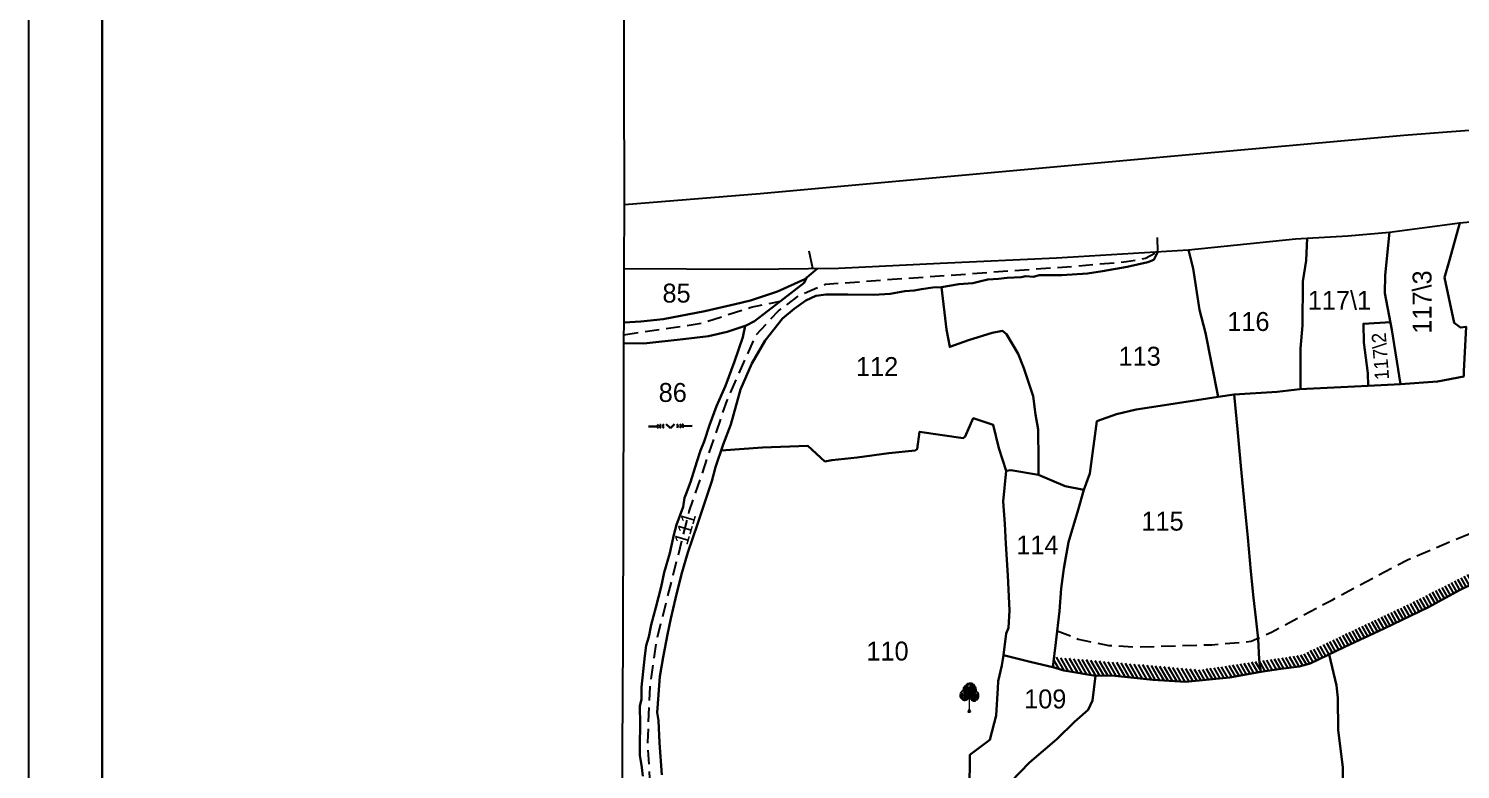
# Model space of a CAD drawing. Header units: millimetres. Extents: x -8 to 13596, y -8 to 3042.
# Drawn here: x -7.8 to 143.6, y 579.2 to 657.5 of the extents above; entities that cross this region are included whole.
import ezdxf

# ---------------------------------------------------------------- set-up
doc = ezdxf.new("R2010")
doc.units = ezdxf.units.MM
doc.header["$MEASUREMENT"] = 0
doc.linetypes.add('ACAD_ISO02W100', pattern=[15, 12, -3])
doc.linetypes.add('DASHED', pattern=[0.75, 0.5, -0.25])
for name, color, linetype in [('Image', 7, 'Continuous'), ('Legend', 250, 'Continuous'), ('Line_Coordinate', 250, 'Continuous'), ('Line_Road', 250, 'ACAD_ISO02W100'), ('Line_Traverse', 160, 'Continuous'), ('Poly_Village_Bndry', 250, 'Continuous'), ('Sym_Hatch', 1, 'Continuous'), ('Sym_Stone_Munara', 250, 'Continuous'), ('Sym_Tree', 92, 'Continuous'), ('Text_Survey_Gat_No', 7, 'Continuous')]:
    doc.layers.add(name, color=color, linetype=linetype)
doc.layers.add('Poly_Survey_Bndry', color=250, linetype='Continuous', lineweight=30)
doc.layers.add('Sym_Other', color=56, linetype='Continuous', lineweight=30)
doc.styles.add('Text Map', font='')
doc.styles.get('Text Map').set_extended_font_data('Sakal Marathi')
picture_1 = doc.add_image_def('image1.jpg', size_in_pixel=(8950, 12638))

# ---------------------------------------------------------------- blocks, each defined once
blk = doc.blocks.new('Tree')
at = {"layer": 'Sym_Tree'}
for p, q in [((0.1, 3), (0, 2.99)), ((-0.16, 0), (0.13, 0))]:
    blk.add_line(p, q, dxfattribs=at)
at = {"layer": 'Sym_Tree', "color": 82, "const_width": 0.8}
for points in [[(0.05, 1.63), (0.1, 2.79)], [(-0.43, 1.74), (-0.28, 1.52)], [(-0.2, 1.68), (-0.05, 1.47)], [(-0.14, 1.47), (-0.1, 2.62)], [(-0.1, 1.46), (-0.06, 2.62)], [(0.2, 1.44), (0.24, 2.6)], [(0.6, 1.63), (0.38, 1.49)], [(0.44, 1.73), (0.59, 1.51)]]:
    blk.add_lwpolyline(points, dxfattribs=at)
at = {"layer": 'Sym_Tree', "color": 34}
blk.add_lwpolyline([(0, 0, 0.48, 0.16, 0), (0, 0.29, 0.16, 0.16, 0), (0, 1.48, 0.16, 0.16, 0)], format="xyseb", dxfattribs=at)
at = {"layer": 'Sym_Tree', "color": 82}
blk.add_open_spline([(-0.1, 1.43), (-0.17, 1.36), (-0.27, 1.24), (-0.46, 1.2), (-0.64, 1.21), (-0.79, 1.36), (-0.99, 1.53), (-0.9, 1.8), (-0.9, 2.07), (-0.59, 2.22), (-0.58, 2.58), (-0.35, 2.82), (-0.17, 2.98), (-0.04, 2.99), (0, 2.99)], degree=3, knots=[0, 0, 0, 0, 0.357151, 0.545743, 0.741494, 0.970117, 1.319935, 1.641608, 1.935314, 2.250626, 2.755061, 3.137005, 3.457298, 3.618487, 3.618487, 3.618487, 3.618487], dxfattribs=at)
blk.add_spline([(0.1, 1.43), (0.3, 1.22), (0.44, 1.16), (0.59, 1.16), (0.75, 1.25), (0.95, 1.45), (0.96, 1.7), (0.93, 1.94), (0.77, 2.13), (0.68, 2.52), (0.52, 2.78), (0.33, 2.96), (0.1, 3)], degree=3, dxfattribs=at)
for points in [[(-0.83, 1.97), (-0.9, 1.88), (-0.95, 1.62), (-0.58, 1.59)], [(-0.92, 1.7), (-0.95, 1.62), (-0.9, 1.88), (-0.93, 1.7)], [(-0.92, 1.7), (-0.92, 1.7), (-0.92, 1.7), (-0.95, 1.62)], [(-0.95, 1.62), (-0.58, 1.59), (-0.59, 1.22), (-0.67, 1.26)], [(-0.89, 1.45), (-0.93, 1.53), (-0.95, 1.62), (-0.66, 1.29)], [(-0.95, 1.62), (-0.66, 1.29), (-0.67, 1.27), (-0.76, 1.35)], [(-0.73, 1.36), (-0.76, 1.35), (-0.95, 1.62), (-0.73, 1.36)], [(-0.95, 1.62), (-0.73, 1.36), (-0.73, 1.36), (-0.93, 1.53)], [(-0.87, 1.44), (-0.93, 1.53), (-0.93, 1.53), (-0.95, 1.62)], [(-0.93, 1.53), (-0.95, 1.62), (-0.93, 1.54), (-0.91, 1.51)], [(-0.93, 1.54), (-0.91, 1.51), (-0.9, 1.88), (-0.87, 1.85)], [(-0.9, 1.88), (-0.93, 1.7), (-0.87, 1.85), (-0.87, 1.86)], [(-0.59, 1.22), (-0.67, 1.26), (-0.89, 1.45), (-0.93, 1.53)], [(-0.73, 1.36), (-0.93, 1.53), (-0.87, 1.44), (-0.93, 1.53)], [(-0.9, 1.88), (-0.87, 1.85), (-0.92, 1.7)], [(-0.85, 2.05), (-0.88, 1.99), (-0.89, 1.93), (-0.9, 1.88)], [(-0.77, 2.05), (-0.76, 1.78), (-0.9, 1.89), (-0.76, 1.78)], [(-0.89, 1.93), (-0.9, 1.88), (-0.82, 1.85), (-0.74, 2.01)], [(-0.9, 1.89), (-0.76, 1.78), (-0.69, 1.97), (-0.74, 2.01)], [(-0.85, 1.96), (-0.85, 1.96), (-0.83, 1.97), (-0.9, 1.88)], [(-0.85, 1.96), (-0.89, 1.94), (-0.86, 1.95), (-0.87, 2)], [(-0.86, 1.95), (-0.87, 2), (-0.88, 1.94), (-0.89, 1.94)], [(-0.88, 1.94), (-0.89, 1.94), (-0.89, 1.93), (-0.85, 1.97)], [(-0.89, 1.93), (-0.85, 1.97), (-0.85, 1.97)], [(-0.88, 1.91), (-0.88, 1.91), (-0.85, 1.96), (-0.89, 1.94)], [(-0.74, 2.08), (-0.77, 2.08), (-0.85, 2.05), (-0.88, 1.99)], [(-0.78, 2.04), (-0.82, 2.04), (-0.87, 2), (-0.88, 1.91)], [(-0.87, 2), (-0.88, 1.91), (-0.84, 1.97), (-0.83, 2.02)], [(-0.84, 1.94), (-0.84, 1.97), (-0.88, 1.91)], [(-0.83, 2.02), (-0.82, 2.04), (-0.87, 2), (-0.85, 2.05)], [(-0.87, 2), (-0.85, 2.05), (-0.84, 1.94), (-0.84, 1.97)], [(-0.86, 1.89), (-0.69, 1.93), (-0.85, 1.91), (-0.87, 1.85)], [(-0.85, 1.91), (-0.87, 1.85), (-0.85, 1.77), (-0.82, 1.83)], [(-0.85, 1.84), (-0.84, 1.87), (-0.87, 1.44), (-0.81, 1.4)], [(-0.87, 1.85), (-0.87, 1.86), (-0.58, 1.59), (-0.65, 1.65)], [(-0.82, 1.83), (-0.81, 1.8), (-0.86, 1.89), (-0.69, 1.93)], [(-0.8, 2.04), (-0.55, 2.12), (-0.85, 2.05), (-0.82, 2.08)], [(-0.85, 2.05), (-0.82, 2.08), (-0.8, 2.1), (-0.77, 2.12)], [(-0.85, 1.97), (-0.85, 1.97), (-0.85, 1.96)], [(-0.85, 1.77), (-0.82, 1.83), (-0.85, 1.84), (-0.84, 1.87)], [(-0.78, 2.02), (-0.84, 1.97), (-0.75, 2.03), (-0.77, 2.05)], [(-0.84, 1.97), (-0.83, 2.02), (-0.78, 2.04)], [(-0.82, 1.85), (-0.74, 2.01), (-0.78, 2.02), (-0.84, 1.97)], [(-0.78, 2.04), (-0.78, 2.04), (-0.83, 2.02), (-0.82, 2.04)], [(-0.77, 2.12), (-0.8, 2.1), (-0.82, 2.08), (-0.78, 2.09)], [(-0.82, 2.08), (-0.78, 2.09), (-0.77, 2.08), (-0.74, 2.08)], [(-0.76, 2.04), (-0.73, 2.06), (-0.78, 2.04), (-0.82, 2.04)], [(-0.76, 1.78), (-0.76, 1.78), (-0.79, 1.69), (-0.82, 1.85)], [(-0.79, 1.69), (-0.82, 1.85), (-0.65, 1.65), (-0.77, 1.77)], [(-0.75, 1.77), (-0.81, 1.8), (-0.82, 1.83), (-0.81, 1.8)], [(-0.77, 1.77), (-0.73, 1.75), (-0.75, 1.77), (-0.81, 1.8)], [(-0.8, 2.1), (-0.77, 2.12), (-0.74, 2.14), (-0.73, 2.09)], [(-0.74, 2.14), (-0.73, 2.09), (-0.77, 2.08), (-0.8, 2.1)], [(-0.75, 2.03), (-0.77, 2.05), (-0.8, 2.04), (-0.55, 2.12)], [(-0.77, 2.08), (-0.8, 2.1), (-0.77, 2.12), (-0.77, 2.1)], [(-0.8, 2.1), (-0.77, 2.1), (-0.77, 2.12), (-0.8, 2.1)], [(-0.77, 2.1), (-0.77, 2.1), (-0.8, 2.1), (-0.77, 2.1)], [(-0.76, 2.11), (-0.78, 2.09), (-0.69, 2.19)], [(-0.73, 2.09), (-0.77, 2.1), (-0.76, 2.11), (-0.78, 2.09)], [(-0.77, 2.12), (-0.77, 2.1), (-0.77, 2.12), (-0.76, 2.11)], [(-0.77, 2.12), (-0.76, 2.11), (-0.77, 2.1)], [(-0.77, 2.08), (-0.74, 2.08), (-0.73, 2.09), (-0.77, 2.1)], [(-0.74, 2.08), (-0.74, 2.08), (-0.74, 2.08), (-0.77, 2.08)], [(-0.69, 1.97), (-0.73, 2.06), (-0.77, 2.05), (-0.76, 1.78)], [(-0.73, 2.06), (-0.73, 2.01), (-0.77, 2.05), (-0.73, 2.06)], [(-0.77, 2.05), (-0.73, 2.06), (-0.73, 2.02), (-0.77, 2.03)], [(-0.73, 2.02), (-0.77, 2.03), (-0.73, 2.02), (-0.73, 2.06)], [(-0.62, 1.85), (-0.72, 1.75), (-0.77, 1.77), (-0.73, 1.75)], [(-0.65, 1.65), (-0.77, 1.77), (-0.76, 1.78), (-0.65, 1.71)], [(-0.47, 2.16), (-0.52, 1.63), (-0.76, 1.78), (-0.63, 2.04)], [(-0.52, 1.63), (-0.76, 1.78), (-0.74, 2.08), (-0.63, 2.11)], [(-0.73, 2.02), (-0.73, 2.06), (-0.76, 2.04), (-0.73, 2.06)], [(-0.76, 1.78), (-0.63, 2.04), (-0.65, 1.68), (-0.65, 1.53)], [(-0.7, 1.93), (-0.76, 1.78), (-0.74, 2.01), (-0.69, 1.97)], [(-0.69, 1.97), (-0.66, 1.92), (-0.76, 1.78), (-0.69, 1.93)], [(-0.7, 1.93), (-0.74, 1.95), (-0.7, 1.93), (-0.76, 1.96)], [(-0.7, 1.93), (-0.76, 1.96), (-0.7, 1.93), (-0.76, 1.78)], [(-0.76, 1.78), (-0.69, 1.93), (-0.7, 1.93), (-0.74, 1.95)], [(-0.76, 1.78), (-0.76, 1.78), (-0.62, 1.85), (-0.72, 1.75)], [(-0.58, 1.59), (-0.65, 1.65), (-0.53, 1.84), (-0.76, 1.78)], [(-0.53, 1.84), (-0.76, 1.78), (-0.76, 1.78)], [(-0.76, 1.78), (-0.65, 1.71), (-0.76, 1.78), (-0.69, 1.79)], [(-0.76, 1.78), (-0.69, 1.79), (-0.76, 1.78)], [(-0.52, 1.63), (-0.65, 1.68), (-0.52, 1.63), (-0.76, 1.78)], [(-0.63, 2.17), (-0.63, 2.23), (-0.74, 2.08)], [(-0.74, 2.14), (-0.74, 2.13), (-0.69, 2.19), (-0.63, 2.23)], [(-0.69, 2.19), (-0.63, 2.23), (-0.74, 2.08), (-0.74, 2.13)], [(-0.74, 2.08), (-0.74, 2.13), (-0.71, 2.1), (-0.63, 2.23)], [(-0.69, 2.19), (-0.69, 2.19), (-0.74, 2.14), (-0.74, 2.13)], [(-0.74, 2.08), (-0.63, 2.11), (-0.55, 2.17), (-0.63, 2.11)], [(-0.74, 2.08), (-0.74, 2.08), (-0.74, 2.08)], [(-0.74, 2.08), (-0.74, 2.08), (-0.74, 2.08)], [(-0.74, 2.01), (-0.71, 2.03), (-0.73, 2.06), (-0.73, 2.01)], [(-0.74, 2.01), (-0.69, 1.97), (-0.74, 2.01), (-0.71, 2.03)], [(-0.69, 1.97), (-0.74, 2.01), (-0.69, 1.97), (-0.74, 1.95)], [(-0.69, 1.97), (-0.74, 1.95), (-0.69, 1.97), (-0.66, 1.92)], [(-0.64, 2.09), (-0.63, 2.04), (-0.69, 1.97), (-0.73, 2.06)], [(-0.71, 2.1), (-0.63, 2.23), (-0.63, 2.17), (-0.58, 2.16)], [(-0.63, 2.14), (-0.63, 2.17), (-0.71, 2.1), (-0.63, 2.14)], [(-0.71, 2.1), (-0.63, 2.14), (-0.63, 2.17), (-0.7, 2.11)], [(-0.63, 2.17), (-0.7, 2.11), (-0.63, 2.14), (-0.63, 2.17)], [(-0.69, 2.19), (-0.63, 2.23), (-0.58, 2.36), (-0.6, 2.36)], [(-0.63, 2.27), (-0.63, 2.27), (-0.69, 2.19), (-0.63, 2.23)], [(-0.63, 2.04), (-0.64, 2.09), (-0.68, 1.95), (-0.69, 1.97)], [(-0.68, 1.95), (-0.69, 1.97), (-0.62, 1.97), (-0.64, 1.94)], [(-0.66, 1.92), (-0.64, 1.94), (-0.63, 2.04), (-0.64, 2.09)], [(-0.64, 1.88), (-0.6, 1.86), (-0.66, 1.92), (-0.64, 1.94)], [(-0.24, 1.29), (-0.1, 1.43), (-0.52, 1.63), (-0.66, 1.31)], [(-0.52, 1.63), (-0.66, 1.31), (-0.31, 1.38), (-0.51, 1.22)], [(-0.65, 1.68), (-0.65, 1.53), (-0.65, 1.53), (-0.53, 1.53)], [(-0.65, 1.53), (-0.53, 1.53), (-0.52, 1.63), (-0.65, 1.68)], [(-0.62, 1.97), (-0.63, 2.04), (-0.63, 2.04), (-0.64, 2.09)], [(-0.63, 2.04), (-0.64, 2.09), (-0.64, 2.09), (-0.59, 2.09)], [(-0.64, 2.09), (-0.59, 2.09), (-0.64, 2.09), (-0.63, 2.04)], [(-0.62, 1.97), (-0.64, 1.94), (-0.52, 1.63), (-0.59, 1.62)], [(-0.62, 1.85), (-0.64, 1.88), (-0.64, 1.94), (-0.6, 1.86)], [(-0.64, 1.94), (-0.6, 1.86), (-0.64, 1.94), (-0.6, 1.86)], [(-0.64, 1.94), (-0.6, 1.86), (-0.58, 1.94), (-0.64, 1.94)], [(-0.58, 1.94), (-0.64, 1.94), (-0.64, 1.88), (-0.6, 1.86)], [(-0.52, 1.63), (-0.59, 1.62), (-0.62, 1.85), (-0.64, 1.88)], [(-0.49, 2.45), (-0.58, 2.36), (-0.55, 2.17), (-0.63, 2.17)], [(-0.63, 2.17), (-0.63, 2.17), (-0.63, 2.17), (-0.63, 2.23)], [(-0.63, 2.14), (-0.63, 2.17), (-0.62, 2.21), (-0.63, 2.23)], [(-0.55, 2.17), (-0.63, 2.17), (-0.43, 2.16), (-0.22, 2.16)], [(-0.55, 2.17), (-0.63, 2.11), (-0.63, 2.04), (-0.63, 2.11)], [(-0.63, 2.04), (-0.63, 2.11), (-0.63, 2.17)], [(-0.63, 2.17), (-0.63, 2.17), (-0.63, 2.17)], [(-0.63, 2.17), (-0.58, 2.16), (-0.63, 2.14), (-0.63, 2.17)], [(-0.47, 2.16), (-0.55, 2.17), (-0.62, 1.97), (-0.63, 2.04)], [(-0.62, 2.27), (-0.62, 2.21), (-0.54, 2.47), (-0.54, 2.5)], [(-0.58, 2.36), (-0.6, 2.36), (-0.61, 2.32), (-0.62, 2.3)], [(-0.62, 2.24), (-0.62, 2.21), (-0.58, 2.36), (-0.56, 2.28)], [(-0.61, 2.32), (-0.58, 2.36), (-0.62, 2.27), (-0.62, 2.21)], [(-0.61, 2.32), (-0.62, 2.3), (-0.62, 2.24), (-0.62, 2.21)], [(-0.58, 2.36), (-0.56, 2.28), (-0.61, 2.32), (-0.58, 2.36)], [(-0.57, 2.44), (-0.6, 2.36), (-0.49, 2.59), (-0.5, 2.59)], [(-0.55, 2.54), (-0.57, 2.47), (-0.57, 2.44), (-0.6, 2.36)], [(-0.55, 2.48), (-0.55, 2.5), (-0.6, 2.36), (-0.59, 2.36)], [(-0.57, 2.4), (-0.6, 2.36), (-0.57, 2.47), (-0.54, 2.47)], [(-0.58, 2.39), (-0.57, 2.43), (-0.57, 2.4), (-0.6, 2.36)], [(-0.6, 2.36), (-0.59, 2.36), (-0.57, 2.39), (-0.57, 2.4)], [(-0.45, 2.73), (-0.52, 2.6), (-0.55, 2.48), (-0.58, 2.36)], [(-0.39, 2.55), (-0.5, 2.59), (-0.49, 2.45), (-0.58, 2.36)], [(-0.55, 2.48), (-0.58, 2.36), (-0.42, 2.42), (-0.39, 2.55)], [(-0.56, 2.46), (-0.55, 2.54), (-0.58, 2.39), (-0.57, 2.43)], [(-0.57, 2.47), (-0.54, 2.47), (-0.55, 2.54), (-0.57, 2.47)], [(-0.57, 2.39), (-0.57, 2.4), (-0.57, 2.43), (-0.55, 2.5)], [(-0.55, 2.54), (-0.52, 2.6), (-0.56, 2.46), (-0.55, 2.54)], [(-0.39, 2.55), (-0.46, 2.69), (-0.52, 2.6), (-0.55, 2.5)], [(-0.52, 2.6), (-0.55, 2.5), (-0.49, 2.45), (-0.39, 2.55)], [(-0.55, 2.5), (-0.53, 2.57), (-0.52, 2.6), (-0.53, 2.57)], [(-0.52, 2.6), (-0.53, 2.57), (-0.55, 2.54), (-0.52, 2.6)], [(-0.55, 2.54), (-0.55, 2.54), (-0.55, 2.5), (-0.53, 2.57)], [(-0.54, 2.47), (-0.54, 2.5), (-0.55, 2.48), (-0.55, 2.5)], [(-0.55, 2.17), (-0.32, 2.2), (-0.49, 2.45), (-0.38, 2.29)], [(-0.49, 2.45), (-0.38, 2.29), (-0.32, 2.2), (-0.55, 2.17)], [(-0.29, 2.35), (-0.32, 2.2), (-0.55, 2.17), (-0.32, 2.2)], [(-0.32, 2.2), (-0.55, 2.17), (-0.43, 2.16)], [(-0.47, 2.16), (-0.35, 2.09), (-0.47, 2.16), (-0.55, 2.17)], [(0, 2.99), (-0.31, 2.84), (-0.45, 2.73), (-0.52, 2.6)], [(-0.49, 2.59), (-0.5, 2.59), (-0.38, 2.77), (-0.31, 2.84)], [(-0.49, 2.45), (-0.39, 2.55), (-0.39, 2.55), (-0.5, 2.59)], [(-0.26, 2.44), (-0.1, 2.44), (-0.29, 2.35), (-0.49, 2.45)], [(-0.29, 2.35), (-0.49, 2.45), (-0.29, 2.35), (-0.32, 2.2)], [(-0.35, 2.09), (-0.33, 2.16), (-0.47, 2.16), (-0.35, 2.09)], [(-0.42, 2.42), (-0.39, 2.55), (-0.39, 2.55), (-0.46, 2.69)], [(-0.38, 2.77), (-0.31, 2.84), (-0.45, 2.73), (-0.38, 2.77)], [(-0.39, 2.55), (-0.45, 2.66), (-0.41, 2.72), (-0.26, 2.81)], [(-0.45, 2.73), (-0.38, 2.77), (-0.4, 2.72), (-0.42, 2.74)], [(-0.4, 2.72), (-0.42, 2.74), (-0.45, 2.68), (-0.45, 2.66)], [(-0.45, 2.68), (-0.45, 2.66), (-0.43, 2.7), (-0.4, 2.72)], [(-0.41, 2.69), (-0.44, 2.68), (-0.45, 2.66), (-0.41, 2.69)], [(-0.45, 2.66), (-0.41, 2.69), (-0.07, 2.53), (0.05, 2.48)], [(-0.41, 2.69), (-0.41, 2.71), (-0.41, 2.69), (-0.44, 2.68)], [(-0.43, 2.7), (-0.4, 2.72), (0, 2.99), (-0.09, 2.98)], [(-0.43, 2.16), (-0.22, 2.16), (0.02, 2.32), (0.07, 2.48)], [(-0.43, 2.16), (-0.43, 2.16), (-0.35, 2.09), (-0.33, 2.16)], [(-0.41, 2.65), (-0.25, 2.61), (-0.26, 2.81), (0.06, 2.94)], [(-0.41, 2.72), (-0.26, 2.81), (-0.25, 2.61), (-0.41, 2.69)], [(-0.3, 2.8), (-0.26, 2.81), (-0.41, 2.69), (-0.41, 2.71)], [(-0.25, 2.61), (-0.41, 2.69), (-0.41, 2.65), (-0.25, 2.61)], [(-0.28, 2.82), (-0.37, 2.77), (-0.4, 2.72), (-0.28, 2.82)], [(-0.27, 2.82), (-0.37, 2.77), (-0.39, 2.71), (-0.37, 2.69)], [(-0.39, 2.71), (-0.37, 2.69), (-0.3, 2.8), (-0.26, 2.81)], [(-0.26, 2.81), (0.06, 2.94), (-0.27, 2.82), (-0.37, 2.77)], [(-0.31, 2.84), (-0.18, 2.9), (-0.28, 2.82), (-0.37, 2.77)], [(0.27, 1.83), (-0.21, 1.81), (-0.27, 2.16), (-0.32, 1.63)], [(-0.18, 2.9), (-0.17, 2.95), (-0.25, 2.9), (-0.31, 2.84)], [(-0.25, 2.9), (-0.31, 2.84), (-0.18, 2.9), (-0.24, 2.9)], [(-0.18, 2.9), (-0.24, 2.9), (-0.31, 2.84), (-0.18, 2.9)], [(-0.26, 2.44), (-0.29, 2.35), (-0.29, 2.35), (-0.26, 2.44)], [(0.2, 2.99), (-0.06, 2.82), (-0.26, 2.82), (0, 2.99)], [(-0.26, 2.82), (0, 2.99), (0.09, 2.99), (0.04, 2.93)], [(-0.07, 2.53), (0.05, 2.48), (-0.26, 2.44), (-0.1, 2.44)], [(0, 2.99), (-0.09, 2.98), (-0.17, 2.95), (-0.25, 2.9)], [(-0.17, 2.95), (-0.25, 2.9), (-0.12, 2.96), (-0.09, 2.98)], [(-0.1, 2.97), (-0.12, 2.96), (-0.25, 2.9), (-0.18, 2.9)], [(-0.1, 2.97), (-0.18, 2.9), (-0.18, 2.93), (-0.25, 2.9)], [(-0.18, 2.93), (-0.25, 2.9), (-0.18, 2.9), (-0.17, 2.95)], [(0.28, 2.6), (-0.05, 2.61), (-0.19, 2.55), (-0.24, 2.66)], [(-0.09, 2.35), (-0.06, 2.44), (0.27, 1.83), (-0.21, 1.81)], [(-0.2, 2.72), (-0.08, 2.82), (0.2, 2.99), (0.28, 2.6)], [(-0.06, 2.79), (-0.06, 2.82), (-0.2, 2.72), (-0.08, 2.82)], [(-0.12, 2.96), (-0.09, 2.98), (-0.18, 2.95), (-0.09, 2.98)], [(-0.18, 2.95), (-0.09, 2.98), (-0.1, 2.97), (-0.12, 2.96)], [(-0.13, 2.95), (-0.13, 2.95), (-0.1, 2.97), (-0.18, 2.9)], [(-0.13, 2.96), (-0.13, 2.96), (-0.18, 2.95), (-0.18, 2.9)], [(-0.18, 2.95), (-0.18, 2.9), (-0.13, 2.96), (-0.14, 2.95)], [(-0.13, 2.96), (-0.14, 2.95), (-0.13, 2.95)], [(0.28, 2.6), (-0.05, 2.61), (-0.06, 2.44), (-0.09, 2.35)], [(0, 2.99), (0.1, 3), (0.2, 2.99), (-0.06, 2.82)], [(0.2, 2.99), (0.28, 2.6), (-0.05, 2.61), (-0.06, 2.81)], [(0.37, 2.93), (0.29, 2.97), (-0.06, 2.81), (-0.06, 2.8)], [(-0.06, 2.81), (-0.06, 2.8), (-0.06, 2.82)], [(-0.06, 2.82), (-0.06, 2.82), (-0.06, 2.79), (-0.06, 2.82)], [(-0.05, 2.61), (-0.06, 2.81), (0.28, 2.6), (-0.05, 2.61)], [(0.22, 2.32), (0.27, 2.48), (0.28, 2.6), (-0.05, 2.61)], [(0.09, 2.99), (0.04, 2.93), (-0.03, 2.91), (0.02, 2.96)], [(-0.03, 2.91), (-0.02, 2.94), (0.02, 2.96), (0, 2.99)], [(-0.03, 2.91), (0.02, 2.96), (0.04, 2.93), (-0.03, 2.91)], [(0.04, 2.93), (-0.03, 2.91), (-0.02, 2.94), (0.02, 2.96)], [(0.41, 2.32), (0.39, 2.41), (-0.01, 1.85), (0.46, 1.77)], [(-0.01, 1.85), (0.46, 1.77), (0.56, 2.11), (0.55, 1.58)], [(0.02, 2.96), (0, 2.99), (0.09, 2.99), (0.02, 2.96)], [(0.09, 2.99), (0.02, 2.96), (0.1, 3), (0.2, 2.99)], [(0.1, 2.32), (0.07, 2.49), (0.08, 2.61), (0.41, 2.58)], [(0.52, 2.11), (0.31, 2.14), (0.1, 2.32), (0.07, 2.49)], [(0.57, 2.67), (0.46, 2.79), (0.2, 2.99), (0.08, 2.61)], [(0.2, 2.99), (0.08, 2.61), (0.41, 2.58), (0.45, 2.78)], [(0.41, 2.58), (0.45, 2.78), (0.08, 2.61), (0.41, 2.58)], [(0.08, 2.61), (0.41, 2.58), (0.39, 2.41), (0.41, 2.32)], [(0.08, 2.61), (0.41, 2.58), (0.54, 2.5), (0.6, 2.6)], [(0.12, 2.95), (0.09, 2.97), (0.17, 2.93), (0.09, 2.97)], [(0.17, 2.93), (0.09, 2.97), (0.1, 2.96), (0.12, 2.95)], [(0.6, 2.6), (0.57, 2.64), (0.21, 2.53), (0.09, 2.49)], [(0.21, 2.53), (0.09, 2.49), (0.39, 2.41), (0.23, 2.43)], [(0.1, 3), (0.2, 2.99), (0.32, 2.95), (0.29, 2.97)], [(0.22, 1.27), (0.1, 1.43), (0.55, 1.58), (0.64, 1.24)], [(0.12, 2.95), (0.14, 2.94), (0.13, 2.94)], [(0.56, 2.6), (0.41, 2.58), (0.45, 2.78), (0.14, 2.95)], [(0.45, 2.78), (0.14, 2.95), (0.45, 2.78), (0.54, 2.73)], [(0.2, 2.99), (0.5, 2.8), (0.62, 2.67), (0.67, 2.54)], [(0.6, 2.65), (0.57, 2.67), (0.2, 2.99), (0.29, 2.97)], [(0.2, 2.99), (0.29, 2.97), (0.37, 2.93), (0.44, 2.87)], [(0.32, 2.11), (0.32, 2.11), (0.23, 2.05), (0.22, 2.12)], [(0.39, 2.41), (0.23, 2.43), (0.41, 2.32), (0.62, 2.39)], [(0.37, 2.93), (0.44, 2.87), (0.32, 2.95), (0.29, 2.97)], [(0.3, 2.96), (0.32, 2.95), (0.44, 2.87), (0.38, 2.88)], [(0.33, 2.94), (0.33, 2.94), (0.3, 2.96), (0.38, 2.88)], [(0.3, 2.96), (0.38, 2.88), (0.37, 2.91), (0.44, 2.87)], [(0.65, 2.11), (0.72, 2.09), (0.52, 2.11), (0.31, 2.14)], [(0.55, 1.58), (0.64, 1.24), (0.31, 1.35), (0.48, 1.17)], [(0.44, 2.87), (0.38, 2.88), (0.33, 2.94), (0.33, 2.95)], [(0.33, 2.94), (0.33, 2.95), (0.37, 2.93), (0.38, 2.88)], [(0.37, 2.93), (0.38, 2.88), (0.33, 2.95), (0.34, 2.94)], [(0.37, 2.91), (0.44, 2.87), (0.38, 2.88), (0.37, 2.93)], [(0.38, 2.88), (0.37, 2.93), (0.44, 2.87), (0.5, 2.8)], [(0.44, 2.87), (0.5, 2.8), (0.38, 2.88), (0.43, 2.87)], [(0.38, 2.88), (0.43, 2.87), (0.5, 2.8), (0.38, 2.88)], [(0.5, 2.8), (0.38, 2.88), (0.46, 2.79), (0.54, 2.73)], [(0.39, 2.41), (0.41, 2.32), (0.41, 2.32), (0.39, 2.41)], [(0.58, 2.67), (0.45, 2.78), (0.41, 2.58), (0.57, 2.64)], [(0.41, 2.58), (0.57, 2.64), (0.56, 2.6), (0.41, 2.58)], [(0.41, 2.32), (0.62, 2.39), (0.41, 2.32), (0.42, 2.16)], [(0.41, 2.32), (0.42, 2.16), (0.65, 2.11), (0.42, 2.16)], [(0.65, 2.11), (0.42, 2.16), (0.62, 2.39), (0.49, 2.25)], [(0.62, 2.39), (0.49, 2.25), (0.42, 2.16), (0.65, 2.11)], [(0.42, 2.16), (0.65, 2.11), (0.52, 2.11)], [(0.43, 2.05), (0.42, 2.12), (0.56, 2.11), (0.43, 2.05)], [(0.56, 2.11), (0.43, 2.05), (0.56, 2.11), (0.65, 2.11)], [(0.54, 2.5), (0.6, 2.6), (0.58, 2.67), (0.45, 2.78)], [(0.45, 2.78), (0.54, 2.73), (0.55, 2.66), (0.53, 2.65)], [(0.55, 2.66), (0.53, 2.65), (0.47, 2.76), (0.45, 2.78)], [(0.47, 2.76), (0.45, 2.78), (0.57, 2.64), (0.58, 2.66)], [(0.46, 2.79), (0.54, 2.73), (0.57, 2.67), (0.46, 2.79)], [(0.47, 2.54), (0.48, 2.5), (0.49, 2.47), (0.47, 2.54)], [(0.64, 2.53), (0.65, 2.53), (0.55, 2.72), (0.5, 2.8)], [(0.55, 2.72), (0.5, 2.8), (0.62, 2.67), (0.55, 2.72)], [(0.55, 2.37), (0.54, 2.5), (0.54, 2.5), (0.62, 2.64)], [(0.54, 2.5), (0.62, 2.64), (0.67, 2.54), (0.68, 2.43)], [(0.67, 2.54), (0.68, 2.43), (0.62, 2.39), (0.54, 2.5)], [(0.62, 2.39), (0.54, 2.5), (0.54, 2.5), (0.65, 2.53)], [(0.54, 2.5), (0.65, 2.53), (0.62, 2.39), (0.7, 2.29)], [(0.69, 2.41), (0.7, 2.29), (0.55, 2.37), (0.54, 2.5)], [(0.68, 1.6), (0.67, 1.46), (0.67, 1.46), (0.54, 1.47)], [(0.67, 1.46), (0.54, 1.47), (0.55, 1.58), (0.68, 1.6)], [(0.62, 2.67), (0.55, 2.72), (0.57, 2.67), (0.59, 2.69)], [(0.56, 2.11), (0.55, 1.58), (0.8, 1.7), (0.71, 1.97)], [(0.55, 1.58), (0.8, 1.7), (0.82, 2), (0.72, 2.03)], [(0.68, 1.9), (0.7, 1.87), (0.55, 1.58), (0.62, 1.56)], [(0.55, 1.58), (0.62, 1.56), (0.68, 1.77), (0.7, 1.81)], [(0.55, 1.58), (0.68, 1.6), (0.55, 1.58), (0.8, 1.7)], [(0.56, 2.11), (0.65, 2.11), (0.68, 1.9), (0.71, 1.97)], [(0.57, 2.67), (0.59, 2.69), (0.61, 2.62), (0.6, 2.6)], [(0.61, 2.62), (0.6, 2.6), (0.6, 2.65), (0.57, 2.67)], [(0.57, 2.64), (0.58, 2.66), (0.57, 2.64), (0.6, 2.62)], [(0.57, 2.64), (0.6, 2.62), (0.6, 2.6), (0.57, 2.64)], [(0.97, 1.51), (0.6, 1.52), (0.57, 1.15), (0.65, 1.18)], [(0.6, 1.52), (0.68, 1.58), (0.58, 1.79), (0.8, 1.7)], [(0.58, 1.79), (0.8, 1.7), (0.8, 1.7)], [(0.9, 1.88), (0.96, 1.78), (0.97, 1.51), (0.6, 1.52)], [(0.92, 1.75), (0.92, 1.76), (0.6, 1.52), (0.68, 1.58)], [(0.62, 2.67), (0.67, 2.54), (0.69, 2.41), (0.7, 2.29)], [(0.62, 2.39), (0.7, 2.29), (0.65, 2.11), (0.72, 2.09)], [(0.7, 2.37), (0.72, 2.29), (0.64, 2.53), (0.65, 2.53)], [(0.83, 1.94), (0.85, 1.96), (0.88, 1.94), (0.64, 2.06)], [(0.88, 1.94), (0.64, 2.06), (0.92, 1.95), (0.9, 1.98)], [(0.7, 1.87), (0.66, 1.79), (0.64, 1.88), (0.7, 1.87)], [(0.64, 1.88), (0.7, 1.87), (0.7, 1.81), (0.66, 1.79)], [(0.82, 2), (0.72, 2.03), (0.65, 2.11), (0.72, 2.03)], [(0.65, 2.11), (0.72, 2.03), (0.71, 1.97), (0.72, 2.03)], [(0.68, 1.77), (0.7, 1.81), (0.7, 1.87), (0.66, 1.79)], [(0.7, 1.87), (0.66, 1.79), (0.7, 1.87), (0.66, 1.79)], [(0.7, 1.81), (0.66, 1.79), (0.72, 1.84), (0.7, 1.87)], [(0.68, 2.43), (0.68, 2.5), (0.67, 2.54), (0.68, 2.5)], [(0.69, 2.47), (0.67, 2.54), (0.69, 2.4), (0.69, 2.47)], [(0.73, 2.19), (0.72, 2.14), (0.68, 2.41), (0.67, 2.43)], [(0.68, 2.41), (0.67, 2.43), (0.69, 2.41), (0.68, 2.43)], [(0.73, 2.17), (0.72, 2.14), (0.7, 2.29), (0.67, 2.21)], [(0.7, 2.29), (0.67, 2.21), (0.72, 2.25), (0.7, 2.29)], [(0.8, 2.01), (0.73, 2.15), (0.72, 2.09), (0.67, 2.1)], [(0.72, 2.09), (0.67, 2.1), (0.72, 2.07), (0.72, 2.09)], [(0.8, 1.7), (0.71, 1.97), (0.68, 1.6), (0.67, 1.46)], [(0.69, 2.47), (0.69, 2.47), (0.68, 2.43), (0.68, 2.5)], [(0.7, 2.4), (0.68, 2.41), (0.69, 2.47), (0.7, 2.4)], [(0.69, 2.41), (0.68, 2.43), (0.72, 2.29), (0.7, 2.29)], [(0.7, 2.32), (0.7, 2.33), (0.69, 2.36), (0.68, 2.43)], [(0.7, 2.33), (0.72, 2.29), (0.7, 2.4), (0.68, 2.41)], [(0.68, 1.9), (0.71, 1.97), (0.71, 1.97), (0.72, 2.02)], [(0.71, 1.97), (0.72, 2.02), (0.72, 2.02), (0.68, 2.02)], [(0.72, 2.02), (0.68, 2.02), (0.72, 2.02), (0.71, 1.97)], [(0.74, 1.88), (0.75, 1.89), (0.68, 1.9), (0.7, 1.87)], [(0.8, 1.7), (0.8, 1.7), (0.68, 1.77), (0.76, 1.66)], [(0.68, 1.77), (0.76, 1.66), (0.81, 1.68), (0.77, 1.67)], [(0.82, 1.6), (0.87, 1.75), (0.68, 1.58), (0.81, 1.68)], [(0.8, 1.7), (0.68, 1.64), (0.8, 1.7), (0.73, 1.71)], [(0.68, 1.58), (0.81, 1.68), (0.8, 1.7), (0.68, 1.64)], [(0.69, 2.4), (0.69, 2.47), (0.7, 2.32), (0.69, 2.36)], [(0.69, 2.47), (0.7, 2.4), (0.7, 2.37), (0.72, 2.29)], [(0.7, 2.32), (0.69, 2.36), (0.7, 2.33), (0.72, 2.29)], [(0.72, 2.29), (0.7, 2.29), (0.7, 2.32), (0.7, 2.33)], [(0.79, 2.11), (0.73, 2.15), (0.7, 2.29), (0.72, 2.29)], [(0.7, 2.29), (0.72, 2.29), (0.72, 2.25), (0.73, 2.22)], [(0.72, 2.25), (0.7, 2.29), (0.73, 2.19), (0.72, 2.14)], [(0.72, 1.84), (0.7, 1.87), (0.71, 1.97), (0.72, 2.02)], [(0.71, 1.97), (0.72, 2.03), (0.72, 2.09)], [(0.71, 1.97), (0.72, 2.02), (0.74, 1.88), (0.75, 1.89)], [(0.72, 2.02), (0.71, 1.97), (0.75, 1.89), (0.81, 1.97)], [(0.72, 2.25), (0.73, 2.22), (0.73, 2.17), (0.72, 2.14)], [(0.72, 2.09), (0.72, 2.09), (0.72, 2.09), (0.73, 2.15)], [(0.72, 2.09), (0.73, 2.15), (0.82, 2)], [(0.72, 2.06), (0.72, 2.09), (0.72, 2.14), (0.73, 2.15)], [(0.72, 2.09), (0.72, 2.09), (0.72, 2.09)], [(0.72, 2.07), (0.72, 2.09), (0.8, 2.01), (0.72, 2.06)], [(0.8, 2.01), (0.72, 2.06), (0.72, 2.09), (0.79, 2.03)], [(0.72, 2.09), (0.79, 2.03), (0.72, 2.06), (0.72, 2.09)], [(0.75, 1.89), (0.81, 1.86), (0.75, 1.89), (0.72, 1.84)], [(0.75, 1.89), (0.72, 1.84), (0.8, 1.7), (0.75, 1.85)], [(0.74, 2.2), (0.74, 2.2), (0.79, 2.11), (0.73, 2.15)], [(0.83, 2.06), (0.83, 2.04), (0.79, 2.11), (0.73, 2.15)], [(0.79, 2.11), (0.73, 2.15), (0.82, 2), (0.83, 2.04)], [(0.82, 2), (0.83, 2.04), (0.8, 2.01), (0.73, 2.15)], [(0.8, 1.7), (0.73, 1.71), (0.8, 1.7)], [(0.75, 1.89), (0.81, 1.97), (0.85, 1.96), (0.8, 1.7)], [(0.81, 1.92), (0.75, 1.89), (0.81, 1.92), (0.79, 1.94)], [(0.96, 1.78), (0.8, 1.7), (0.75, 1.89), (0.81, 1.92)], [(0.75, 1.89), (0.81, 1.92), (0.75, 1.89), (0.81, 1.86)], [(0.76, 1.85), (0.8, 1.7), (0.81, 1.92), (0.75, 1.89)], [(0.8, 1.7), (0.75, 1.85), (0.76, 1.85), (0.81, 1.86)], [(0.87, 1.73), (0.86, 1.71), (0.91, 1.79), (0.75, 1.85)], [(0.91, 1.79), (0.75, 1.85), (0.91, 1.81), (0.92, 1.75)], [(0.76, 1.85), (0.81, 1.86), (0.76, 1.85), (0.83, 1.87)], [(0.76, 1.85), (0.83, 1.87), (0.76, 1.85), (0.8, 1.7)], [(0.81, 1.68), (0.77, 1.67), (0.79, 1.69), (0.86, 1.71)], [(0.84, 2.02), (0.86, 1.99), (0.79, 2.11)], [(0.79, 2.11), (0.79, 2.11), (0.83, 2.06), (0.83, 2.04)], [(0.81, 1.92), (0.79, 1.94), (0.81, 1.97), (0.8, 1.93)], [(0.79, 1.69), (0.86, 1.71), (0.87, 1.73), (0.86, 1.71)], [(0.81, 1.97), (0.8, 1.93), (0.85, 1.96), (0.81, 1.98)], [(0.85, 1.96), (0.8, 1.7), (0.96, 1.78), (0.8, 1.7)], [(0.9, 1.74), (0.89, 1.77), (0.87, 1.34), (0.8, 1.31)], [(0.8, 1.7), (0.8, 1.7), (0.82, 1.6), (0.87, 1.75)], [(0.85, 1.96), (0.81, 1.98), (0.81, 1.93), (0.84, 1.94)], [(0.81, 1.93), (0.84, 1.94), (0.81, 1.93), (0.81, 1.97)], [(0.81, 1.93), (0.81, 1.97), (0.84, 1.95), (0.81, 1.97)], [(0.84, 1.95), (0.81, 1.97), (0.85, 1.94), (0.89, 1.95)], [(0.87, 1.75), (0.81, 1.92), (0.85, 1.93), (0.91, 1.87)], [(0.96, 1.82), (0.96, 1.78), (0.87, 1.75), (0.81, 1.92)], [(0.88, 2), (0.86, 2.03), (0.83, 2.06), (0.82, 2.01)], [(0.83, 2.06), (0.82, 2.01), (0.85, 1.99), (0.88, 2)], [(0.82, 2.01), (0.86, 2), (0.84, 2.02), (0.86, 1.99)], [(0.85, 1.99), (0.82, 2), (0.82, 2.01), (0.86, 2)], [(0.82, 2), (0.82, 2), (0.82, 2)], [(0.82, 2), (0.82, 2), (0.82, 2)], [(0.82, 2), (0.82, 2), (0.82, 2), (0.85, 1.99)], [(0.82, 2), (0.85, 1.99), (0.93, 1.95), (0.95, 1.89)], [(0.9, 1.98), (0.86, 1.99), (0.85, 1.99), (0.82, 2)], [(0.85, 1.93), (0.91, 1.87), (0.83, 1.94), (0.85, 1.96)], [(0.86, 2.03), (0.85, 2), (0.86, 2.03), (0.84, 2.02)], [(0.86, 2.03), (0.84, 2.02), (0.86, 2)], [(0.85, 1.99), (0.88, 2), (0.86, 2.03), (0.85, 2)], [(0.85, 1.94), (0.89, 1.95), (0.94, 1.9), (0.94, 1.81)], [(0.85, 1.94), (0.85, 1.94), (0.9, 1.92), (0.89, 1.95)], [(0.91, 1.87), (0.9, 1.92), (0.85, 1.94)], [(0.92, 1.95), (0.9, 1.98), (0.88, 2), (0.86, 2.03)], [(0.88, 2), (0.86, 2), (0.86, 2.03), (0.88, 2)], [(0.86, 2.03), (0.88, 2), (0.9, 1.98), (0.86, 1.99)], [(0.86, 2), (0.86, 2), (0.88, 2), (0.86, 2)], [(0.91, 1.81), (0.92, 1.75), (0.9, 1.67), (0.87, 1.73)], [(0.9, 1.67), (0.87, 1.73), (0.9, 1.74), (0.89, 1.77)], [(0.9, 1.92), (0.89, 1.95), (0.94, 1.9), (0.93, 1.95)], [(0.94, 1.9), (0.93, 1.95), (0.9, 1.84), (0.91, 1.87)], [(0.94, 1.9), (0.94, 1.81), (0.91, 1.87), (0.9, 1.92)], [(0.91, 1.86), (0.91, 1.86), (0.9, 1.88), (0.96, 1.78)], [(0.9, 1.84), (0.91, 1.87), (0.94, 1.81)], [(0.91, 1.86), (0.95, 1.83), (0.93, 1.85), (0.94, 1.9)], [(0.92, 1.87), (0.92, 1.87), (0.91, 1.86)], [(0.94, 1.81), (0.94, 1.81), (0.91, 1.86), (0.95, 1.83)], [(0.94, 1.84), (0.95, 1.83), (0.95, 1.82), (0.92, 1.87)], [(0.95, 1.82), (0.92, 1.87), (0.92, 1.87)], [(0.94, 1.43), (0.92, 1.41), (0.96, 1.78), (0.92, 1.75)], [(0.96, 1.78), (0.92, 1.75), (0.95, 1.59)], [(0.96, 1.78), (0.97, 1.59), (0.92, 1.75), (0.92, 1.76)], [(0.93, 1.95), (0.95, 1.89), (0.96, 1.82), (0.96, 1.78)], [(0.93, 1.85), (0.94, 1.9), (0.94, 1.84), (0.95, 1.83)], [(0.95, 1.59), (0.97, 1.51), (0.96, 1.78), (0.97, 1.59)], [(0.95, 1.59), (0.95, 1.59), (0.95, 1.59), (0.97, 1.51)], [(-0.87, 1.44), (-0.81, 1.4), (-0.67, 1.26), (-0.76, 1.34)], [(-0.73, 1.32), (-0.71, 1.39), (-0.81, 1.4), (-0.73, 1.36)], [(-0.81, 1.4), (-0.73, 1.36), (-0.66, 1.29), (-0.7, 1.32)], [(-0.76, 1.35), (-0.73, 1.36), (-0.79, 1.37), (-0.77, 1.35)], [(-0.79, 1.37), (-0.77, 1.35), (-0.77, 1.35), (-0.67, 1.27)], [(-0.77, 1.35), (-0.67, 1.27), (-0.73, 1.32), (-0.71, 1.39)], [(-0.67, 1.27), (-0.76, 1.34), (-0.77, 1.35), (-0.73, 1.36)], [(-0.77, 1.35), (-0.73, 1.36), (-0.59, 1.22), (-0.49, 1.21)], [(-0.67, 1.27), (-0.76, 1.35), (-0.73, 1.36), (-0.76, 1.35)], [(-0.73, 1.36), (-0.76, 1.35), (-0.73, 1.36), (-0.76, 1.35)], [(-0.67, 1.26), (-0.76, 1.34), (-0.76, 1.35), (-0.73, 1.36)], [(-0.68, 1.31), (-0.68, 1.3), (-0.67, 1.27), (-0.76, 1.34)], [(-0.66, 1.29), (-0.7, 1.32), (-0.67, 1.27), (-0.64, 1.3)], [(-0.67, 1.27), (-0.64, 1.3), (-0.68, 1.31), (-0.68, 1.3)], [(-0.59, 1.22), (-0.49, 1.21), (-0.41, 1.22), (-0.32, 1.24)], [(-0.46, 1.21), (-0.49, 1.21), (-0.59, 1.22), (-0.5, 1.21)], [(-0.31, 1.38), (-0.51, 1.22), (-0.25, 1.3), (-0.31, 1.38)], [(-0.51, 1.22), (-0.46, 1.22), (-0.32, 1.24), (-0.29, 1.27)], [(-0.32, 1.24), (-0.37, 1.24), (-0.49, 1.22), (-0.51, 1.25)], [(-0.49, 1.22), (-0.51, 1.25), (-0.51, 1.22), (-0.46, 1.22)], [(-0.4, 1.22), (-0.4, 1.22), (-0.5, 1.21), (-0.51, 1.22)], [(-0.5, 1.21), (-0.51, 1.22), (-0.45, 1.21), (-0.41, 1.22)], [(-0.25, 1.3), (-0.31, 1.38), (-0.29, 1.27), (-0.49, 1.21)], [(-0.29, 1.27), (-0.49, 1.21), (-0.32, 1.24), (-0.37, 1.24)], [(-0.29, 1.27), (-0.41, 1.22), (-0.45, 1.22), (-0.49, 1.21)], [(-0.45, 1.22), (-0.49, 1.21), (-0.32, 1.24), (-0.29, 1.27)], [(-0.4, 1.21), (-0.45, 1.21), (-0.46, 1.21), (-0.49, 1.21)], [(-0.45, 1.21), (-0.41, 1.22), (-0.4, 1.21), (-0.45, 1.21)], [(-0.41, 1.22), (-0.32, 1.24), (-0.24, 1.29), (-0.1, 1.43)], [(-0.32, 1.24), (-0.29, 1.27), (-0.29, 1.27), (-0.41, 1.22)], [(-0.4, 1.22), (-0.32, 1.25), (-0.28, 1.26), (-0.29, 1.27)], [(-0.32, 1.25), (-0.3, 1.26), (-0.4, 1.22), (-0.39, 1.24)], [(-0.32, 1.24), (-0.32, 1.24), (-0.4, 1.22), (-0.32, 1.25)], [(-0.32, 1.24), (-0.29, 1.27), (-0.24, 1.29), (-0.28, 1.26)], [(-0.24, 1.29), (-0.29, 1.27), (-0.32, 1.24)], [(-0.28, 1.26), (-0.29, 1.26), (-0.32, 1.25), (-0.3, 1.26)], [(-0.32, 1.24), (-0.32, 1.24), (-0.32, 1.24)], [(-0.24, 1.29), (-0.28, 1.26), (-0.24, 1.29), (-0.29, 1.27)], [(-0.28, 1.26), (-0.29, 1.27), (-0.28, 1.26), (-0.29, 1.26)], [(0.11, 1.43), (0.1, 1.45), (0.19, 1.39), (0.19, 1.41)], [(0.38, 1.18), (0.3, 1.22), (0.22, 1.27), (0.1, 1.43)], [(0.1, 1.22), (0.1, 1.22), (0.1, 1.22)], [(0.11, 1.43), (0.11, 1.43), (0.19, 1.39), (0.11, 1.43)], [(0.3, 1.22), (0.27, 1.24), (0.23, 1.27), (0.27, 1.24)], [(0.23, 1.27), (0.27, 1.24), (0.23, 1.27), (0.27, 1.24)], [(0.23, 1.27), (0.27, 1.24), (0.3, 1.22)], [(0.31, 1.35), (0.48, 1.17), (0.24, 1.28), (0.31, 1.35)], [(0.24, 1.28), (0.31, 1.35), (0.27, 1.24), (0.47, 1.16)], [(0.27, 1.24), (0.47, 1.16), (0.3, 1.22), (0.34, 1.2)], [(0.48, 1.17), (0.44, 1.17), (0.3, 1.22), (0.27, 1.24)], [(0.3, 1.22), (0.27, 1.24), (0.27, 1.24), (0.38, 1.18)], [(0.27, 1.24), (0.38, 1.18), (0.43, 1.17), (0.47, 1.16)], [(0.43, 1.17), (0.47, 1.16), (0.3, 1.22), (0.27, 1.24)], [(0.27, 1.24), (0.27, 1.24), (0.29, 1.22), (0.28, 1.23)], [(0.57, 1.15), (0.47, 1.16), (0.38, 1.18), (0.3, 1.22)], [(0.3, 1.22), (0.34, 1.2), (0.46, 1.17), (0.49, 1.2)], [(0.37, 1.18), (0.37, 1.18), (0.47, 1.16), (0.48, 1.17)], [(0.47, 1.16), (0.48, 1.17), (0.42, 1.17), (0.38, 1.18)], [(0.44, 1.22), (0.48, 1.24), (0.44, 1.2), (0.42, 1.23)], [(0.44, 1.2), (0.42, 1.23), (0.47, 1.24), (0.46, 1.23)], [(0.56, 1.26), (0.44, 1.2), (0.51, 1.24), (0.5, 1.31)], [(0.6, 1.31), (0.52, 1.28), (0.44, 1.22), (0.48, 1.24)], [(0.58, 1.28), (0.56, 1.26), (0.56, 1.26), (0.44, 1.2)], [(0.44, 1.2), (0.55, 1.25), (0.56, 1.26), (0.52, 1.28)], [(0.44, 1.2), (0.55, 1.26), (0.52, 1.28), (0.55, 1.26)], [(0.47, 1.24), (0.46, 1.23), (0.44, 1.2), (0.55, 1.25)], [(0.46, 1.17), (0.49, 1.2), (0.48, 1.17), (0.44, 1.17)], [(0.44, 1.16), (0.47, 1.16), (0.57, 1.15), (0.47, 1.16)], [(0.67, 1.34), (0.6, 1.31), (0.45, 1.18), (0.55, 1.25)], [(0.45, 1.18), (0.55, 1.25), (0.55, 1.26), (0.52, 1.28)], [(0.76, 1.26), (0.72, 1.28), (0.57, 1.15), (0.47, 1.16)], [(0.51, 1.24), (0.5, 1.31), (0.6, 1.31), (0.52, 1.28)], [(0.52, 1.28), (0.74, 1.43), (0.67, 1.34), (0.74, 1.43)], [(0.55, 1.26), (0.52, 1.28), (0.58, 1.28), (0.56, 1.26)], [(0.52, 1.28), (0.55, 1.26), (0.52, 1.28), (0.55, 1.26)], [(0.57, 1.15), (0.65, 1.18), (0.89, 1.35), (0.94, 1.43)], [(0.89, 1.35), (0.94, 1.43), (0.97, 1.51), (0.64, 1.22)], [(0.97, 1.51), (0.64, 1.22), (0.65, 1.2), (0.75, 1.26)], [(0.72, 1.28), (0.75, 1.26), (0.97, 1.51), (0.72, 1.28)], [(0.97, 1.51), (0.72, 1.28), (0.72, 1.28), (0.94, 1.43)], [(0.87, 1.34), (0.94, 1.43), (0.94, 1.42), (0.97, 1.51)], [(0.94, 1.42), (0.97, 1.51), (0.94, 1.43), (0.92, 1.41)]]:
    blk.add_solid(points, dxfattribs=at)
at = {"layer": 'Sym_Tree'}
for points in [[(-0.02, 2.94), (0.02, 2.96), (-0.03, 2.91), (-0.02, 2.94)], [(0.32, 2.95), (0.29, 2.97), (0.37, 2.93), (0.33, 2.95)], [(0.32, 2.95), (0.33, 2.95), (0.37, 2.93), (0.29, 2.97)], [(0.37, 2.93), (0.33, 2.95), (0.32, 2.95), (0.31, 2.95)], [(0.32, 2.95), (0.31, 2.95), (0.32, 2.95), (0.33, 2.95)]]:
    blk.add_solid(points, dxfattribs=at)
blk = doc.blocks.new('Pahadbhalla')
at = {"layer": 'Sym_Other'}
for points in [[(-5.93, 0.49), (-3.47, 0.49)], [(-1.12, 1.05), (0, 0)], [(1.12, 1.05), (0, 0)], [(3.47, 0.49), (5.93, 0.49)]]:
    blk.add_lwpolyline(points, dxfattribs=at)
for centre, start, end in [((-2.75, 0.52), 131.8701, 226.2798), ((-2.09, 0.52), 131.8701, 226.2798), ((-1.31, 0.52), 131.8701, 226.2798), ((1.31, 0.52), 313.7202, 48.1299), ((2.09, 0.52), 313.7202, 48.1299), ((2.75, 0.52), 313.7202, 48.1299)]:
    blk.add_arc(centre, 0.715, start, end, dxfattribs=at)

msp = doc.modelspace()

# ---------------------------------------------------------------- hatches: boundary and pattern name
at = {"layer": 'Sym_Hatch', "transparency": 33554687}
h = msp.add_hatch(dxfattribs=at)
h.set_pattern_fill('ANSI31', color=0, scale=3, angle=75)
h.paths.add_polyline_path([(105.01, 589.06), (106.75, 589.11), (111.08, 588.62), (114.52, 588.44), (119.17, 588.88), (122.51, 589.47), (122.35, 590.61), (116.01, 589.69), (100.62, 591.04), (100.49, 589.99), (101.68, 589.61)])
h.paths.add_polyline_path([(122.51, 589.47), (124.61, 589.81), (126.56, 590.04), (127.7, 590.35), (129.73, 591.32), (140.21, 596.31), (143.51, 598.11), (151.01, 601.76), (153.76, 603.04), (158.98, 603.28), (158.74, 604.35), (154.94, 604.54), (148.64, 601.96), (138.6, 596.85), (126.74, 591.24), (122.35, 590.61)])

# ---------------------------------------------------------------- linework, layer by layer
at = {"layer": 'Legend'}
msp.add_lwpolyline([(-7.78, 810.3), (732.41, 810.3), (732.41, -7.78), (-7.78, -7.78)], close=True, dxfattribs=at)
at = {"layer": 'Legend', "lineweight": 30}
msp.add_lwpolyline([(593.47, 802.52), (0, 802.52), (0, 0), (593.47, 0)], dxfattribs=at)
at = {"layer": 'Line_Coordinate'}
msp.add_lwpolyline([(54.88, 484.05), (55.19, 506.87), (55.02, 529.85), (54.94, 569.36), (55.07, 592.88), (55.11, 606.35), (55.15, 618.99), (55.19, 632.1), (55.21, 638.89), (55, 721.24)], dxfattribs=at)
at = {"layer": 'Line_Road', "linetype": 'DASHED', "ltscale": 3, "flags": 128}
for points in [[(59.64, 564.09), (59.13, 569.85), (58, 576.08), (57.68, 582.06), (57.92, 587.89), (58.6, 592.74), (60.33, 599.55), (62.06, 606.42), (66.06, 618.15), (69.12, 625.1), (71.48, 627.62), (73.74, 629.3), (76.48, 630.46), (84.85, 631.07), (102.99, 632.37), (108.29, 632.84), (110.3, 633.19), (111.61, 633.88)], [(55.16, 625.11), (63.39, 626.33), (68.62, 628.03), (71.71, 628.66)]]:
    msp.add_lwpolyline(points, dxfattribs=at)
at = {"layer": 'Line_Road', "color": 0, "linetype": 'DASHED', "ltscale": 3, "flags": 128}
msp.add_lwpolyline([(100.96, 593.82), (103.19, 592.95), (106.41, 592.27), (109.36, 592.12), (117.3, 592.35), (121.48, 592.71), (123.62, 593.68), (130.06, 597.11), (137.99, 601.33), (147.5, 605.33), (153.98, 608.67), (155.78, 610.32), (156.59, 611.83), (156.62, 613.95), (156.05, 615.71), (154, 618.06), (151.44, 620.14), (149.14, 622)], dxfattribs=at)
at = {"layer": 'Line_Traverse'}
msp.add_lwpolyline([(55.21, 638.89), (69.55, 640.03), (116.07, 644.25), (137.6, 646.2), (158.77, 647.82), (237.67, 654.2), (342.81, 581.58), (429.38, 548.98)], dxfattribs=at)
at = {"layer": 'Poly_Survey_Bndry'}
for points in [[(136.1, 635.96), (135.63, 631.42), (135.62, 629.51), (136.35, 625.62), (137.26, 619.9)], [(143.53, 636.94), (142.43, 632.99), (141.92, 631.17), (142.95, 626.38), (143.6, 625.87), (144.2, 625.95), (143.94, 621.27), (143.96, 620.69)], [(127.38, 635.33), (127.29, 632.94), (126.95, 630.73), (126.9, 626.08), (126.69, 623.65), (126.7, 619.36)], [(111.61, 633.88), (111.18, 633.04), (110.53, 632.78), (108.35, 632.28), (105.75, 631.84), (104.18, 631.58), (101.46, 631.42), (99.07, 631.4), (98.45, 631.24), (97.63, 631.31), (97.16, 631.19), (95.68, 631.13), (94.74, 631.01), (93.62, 630.94), (92.74, 630.73), (92.06, 630.57), (90.56, 630.45), (88.73, 630.15), (87.83, 630.09), (86.63, 629.94), (85.83, 629.78), (84.84, 629.72), (83.29, 629.45), (81.59, 629.34), (78.84, 629.36), (76.53, 629.37), (75.45, 629.23), (74.39, 628.73), (73.16, 627.84), (71.93, 626.83), (70.08, 624.5), (68.66, 622.06), (67.48, 619.31), (66.45, 615.61), (65.65, 613.52), (64.82, 611.13), (64.44, 609.62), (62.92, 605.1), (61.91, 602.1), (61.23, 599.8), (60.62, 597.24), (60.12, 595.11), (59.75, 593.43), (59.3, 591.04), (58.94, 588.98), (58.69, 585.64), (58.66, 585.19), (58.82, 584.33), (58.91, 581.99), (59.15, 578.59)], [(114.83, 634.07), (115.33, 632.1), (116.01, 627.73), (116.66, 625.32), (117.28, 622.1), (117.98, 618.55)], [(55.17, 626.39), (56.93, 626.52), (59.32, 626.76), (63.71, 627.59), (66.9, 628.34), (68.55, 628.73), (71.4, 629.67), (74.27, 631), (75.62, 632.12)], [(55.16, 624.21), (57.27, 624.2), (61.4, 624.66), (64.1, 624.96), (66.06, 625.43), (68.09, 626.09), (68.96, 626.56), (71.71, 628.66), (74.22, 630.59), (74.48, 631.18)], [(88.73, 630.15), (89.27, 625.66), (89.61, 623.82), (91.59, 624.54), (94.1, 625.31), (95.17, 625.53), (95.59, 625.16), (96.83, 623.08), (97.44, 621.59), (98.41, 618.61), (98.67, 616.67), (98.96, 615.09), (99, 611.86), (98.99, 610.32)], [(67.98, 626.06), (67.73, 624.86), (66.85, 622.28), (65.9, 619.72), (64.94, 617.57), (64.21, 615.57), (63.65, 613.81), (63.24, 612.89), (62.87, 611.68), (62.19, 609.52), (61.7, 608.22), (61.56, 607.86), (61.4, 606.93), (60.71, 605.02), (60.42, 603.96), (60.02, 602.02), (59.4, 599.99), (59.1, 598.46), (58.52, 596.27), (58.04, 594.45), (57.8, 593.18), (57.52, 592.28), (57.38, 591.18), (57.01, 587.87), (57, 586.6), (56.85, 585.87), (56.88, 583.96), (56.85, 581.69), (56.84, 580.68), (57.04, 579.38), (57.14, 578.45)], [(136.2, 626.43), (133.34, 626.27), (133.38, 624.3), (133.8, 621.04), (133.85, 619.72)], [(91.68, 576.88), (91.73, 580.71), (93.83, 582.29), (94.51, 584.86), (94.67, 587.77), (94.71, 588.5), (95.11, 590.14), (95.27, 591.26), (95.57, 593.55), (95.82, 594.12), (95.92, 595.98), (95.73, 599.68), (95.55, 603.02), (95.44, 605.14), (95.26, 607.48), (95.57, 610.71), (96.07, 610.8), (98.99, 610.32), (101.79, 609.09), (103.77, 608.71), (104.41, 610.45), (105.17, 615.96), (107.22, 616.72), (109.3, 617.21), (114.59, 618.03), (117.98, 618.55), (119.67, 618.81), (124.22, 619.08), (126.62, 619.35), (133.85, 619.72), (137.26, 619.9), (141.16, 620.17), (143.96, 620.69)], [(119.67, 618.81), (120.02, 615.12), (120.39, 611.26), (120.77, 607.2), (121.11, 603.67), (121.45, 600.09), (121.71, 597.32), (121.96, 595.2), (122.22, 592.98), (122.33, 590.77), (122.51, 589.47)], [(95.57, 610.71), (94.8, 613.12), (94.2, 615.58), (92.09, 616.28), (91.23, 614.34), (91.03, 614.19), (86.42, 614.86), (86.17, 613.02), (85.93, 612.88), (83.17, 612.6), (79.81, 612.12), (77.14, 611.86), (76.4, 611.73), (74.61, 613.36), (69.82, 613.21), (65.43, 612.89)], [(103.77, 608.71), (103.18, 606.59), (102.17, 603.2), (101.67, 600.39), (101.38, 598.28), (101.22, 595.89), (100.81, 592.6), (100.49, 589.99), (98.24, 590.51), (95.27, 591.26)], [(100.49, 589.99), (101.68, 589.61), (105.01, 589.06), (106.75, 589.11), (111.08, 588.62), (114.52, 588.44), (119.17, 588.88), (122.51, 589.47), (124.61, 589.81), (126.56, 590.04), (127.7, 590.35), (131.39, 592.11), (135.52, 594.08), (140.21, 596.31), (143.51, 598.11), (147, 599.81)], [(129.73, 591.32), (130.49, 588.05), (130.62, 586.75), (130.67, 583.31), (131.05, 580.24), (131.16, 579.38), (131.2, 577.14), (130.75, 574.16), (129.29, 572.16), (129.18, 570.09), (128.19, 569.23), (127.93, 566.22), (127.61, 564.03), (127.23, 561.43), (126.37, 557.31), (125.84, 554.47), (124.98, 550.53), (124.77, 549.19)], [(105.01, 589.06), (104.68, 586.46), (104.24, 585.46), (102.78, 584.19), (100.92, 582.35), (98.05, 579.89), (96.07, 577.84), (93.23, 573.58), (92.72, 572.82), (92.93, 570.64), (94.59, 568.19), (95.14, 566.75), (95.37, 565.46), (95.81, 564.46), (95.91, 563.78)]]:
    msp.add_lwpolyline(points, dxfattribs=at)
at = {"layer": 'Poly_Village_Bndry'}
msp.add_lwpolyline([(55.19, 632.1), (68.37, 632.05), (77.83, 632.15), (88.58, 632.66), (100.89, 633.25), (114.83, 634.07), (126.15, 635.26), (131.68, 635.58), (136.1, 635.96), (143.53, 636.94), (151.61, 637.71)], dxfattribs=at)
at = {"layer": 'Sym_Stone_Munara'}
for points in [[(111.61, 633.88), (111.56, 635.39)], [(75.13, 632.12), (74.73, 633.94)]]:
    msp.add_lwpolyline(points, dxfattribs=at)

# ---------------------------------------------------------------- block references
at = {"layer": 'Sym_Other', "xscale": 0.3892569840754659, "yscale": 0.3892569840754659, "zscale": 0.3892569840754659, "rotation": 0.948292507943143}
msp.add_blockref('Pahadbhalla', (60.07, 615.25), dxfattribs=at)
at = {"layer": 'Sym_Tree', "color": 0}
msp.add_blockref('Tree', (91.67, 585.26), dxfattribs=at)

# ---------------------------------------------------------------- texts
at = {"layer": 'Text_Survey_Gat_No', "style": 'Text Map'}
for s, height, rotation, p in [('117\\3', 2, 90, (140.54, 625.22)), ('117\\2', 1.5, 94.1736, (136.06, 620.38)), ('111', 1.5, 73.4961, (61.85, 602.8))]:
    msp.add_text(s, height=height, rotation=rotation, dxfattribs=at).set_placement(p)
for s, p in [('85', (59.23, 628.51)), ('117\\1', (127.46, 627.75)), ('116', (118.95, 625.51)), ('113', (107.45, 621.84)), ('112', (79.69, 620.75)), ('86', (58.83, 618.01)), ('115', (109.87, 604.41)), ('114', (96.64, 601.89)), ('110', (80.79, 590.68)), ('109', (97.47, 585.62))]:
    msp.add_text(s, height=2, dxfattribs=at).set_placement(p)

# ---------------------------------------------------------------- pictures from other files: only their frames are drawn
at = {"layer": 'Image'}
image = msp.add_image(picture_1, insert=(0, 0), size_in_units=(568.33, 802.51), dxfattribs=at)
image.dxf.flags = 7

doc.saveas('drawing.dxf')
